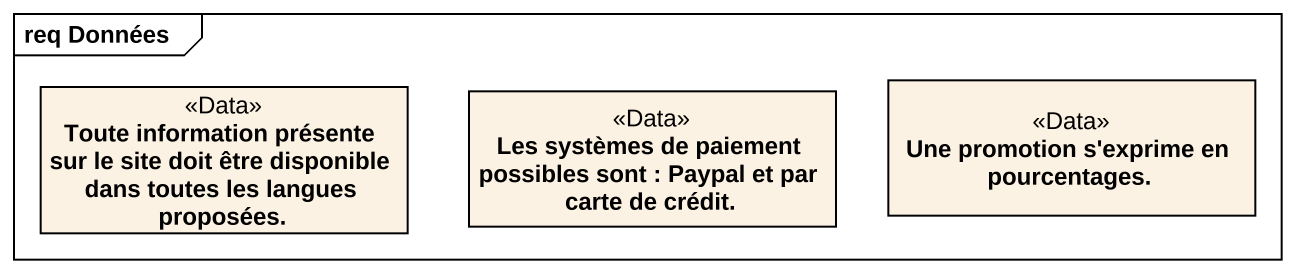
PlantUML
@startuml
mainframe req Données
hide circle
hide empty members
class "Toute information présente sur le site doit être disponible dans toutes les langues proposées." as Toute_information_présente <<Data>>
class "Les systèmes de paiement possibles sont : Paypal et par carte de crédit." as Les_systèmes_de_paiement <<Data>>
class "Une promotion s'exprime en pourcentages." as Une_promotion_s_exprime_en <<Data>>
@enduml
